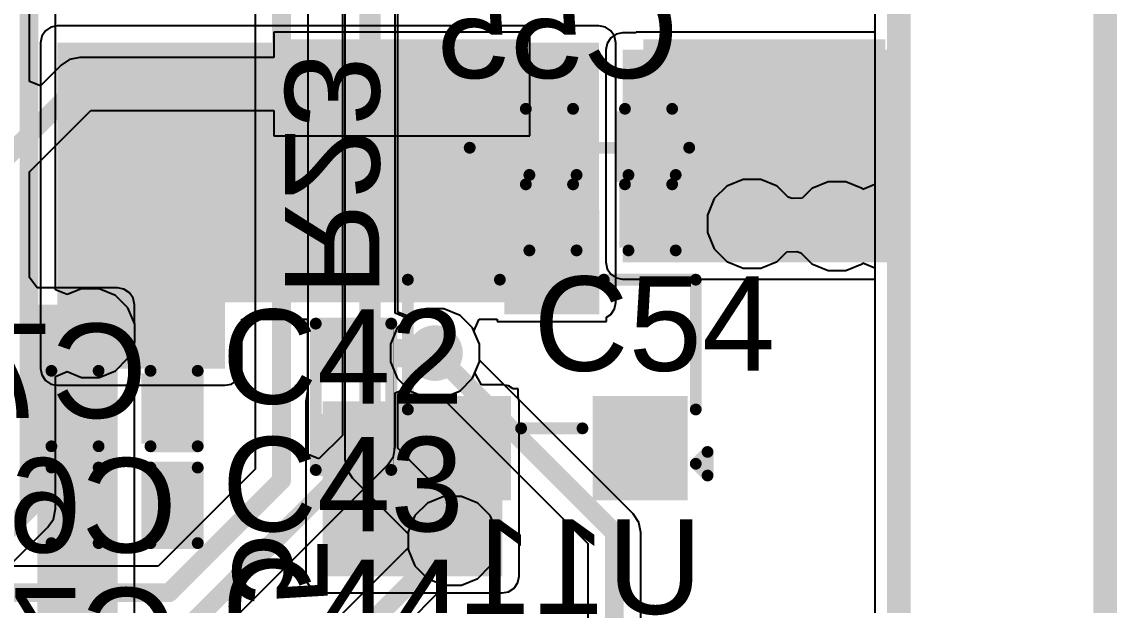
# Model space of a CAD drawing. Header units: inches. Extents: x 0 to 5376, y 0 to 5416.
# Drawn here: x 40.56 to 52.35, y 25.8 to 32.08 of the extents above; entities that cross this region are included whole.
import ezdxf

# ---------------------------------------------------------------- set-up
doc = ezdxf.new("R2010")
doc.units = ezdxf.units.IN
for name, color, linetype in [('Board Outline', 216, 'Continuous'), ('Bottom Layer', 5, 'Continuous'), ('Bottom Overlay', 54, 'Continuous'), ('Bottom Paste', 16, 'Continuous'), ('Bottom Solder', 6, 'Continuous'), ('Dimensions', 6, 'Continuous'), ('Layer 1', 16, 'Continuous'), ('Layer 2', 76, 'Continuous'), ('Top Layer', 1, 'Continuous'), ('Top Overlay', 2, 'Continuous'), ('Top Paste', 8, 'Continuous'), ('Top Solder', 216, 'Continuous'), ('Via Holes', 16, 'Continuous')]:
    doc.layers.add(name, color=color, linetype=linetype)
doc.styles.add('Arial', font='', dxfattribs={"height": 0.2})
doc.styles.get('Arial').set_extended_font_data('Arial')

msp = doc.modelspace()

# ---------------------------------------------------------------- hatches: boundary and pattern name
at = {"layer": 'Bottom Layer'}
for points in [[(40.945, 28.346), (42.748, 28.346), (42.748, 31.852), (40.945, 31.852)], [(46.774, 31.852), (40.945, 31.852), (40.945, 29.058), (46.774, 29.058)], [(46.076, 30.417), (46.076, 31.052), (46.533, 31.052), (46.533, 30.417)], [(47.015, 30.417), (47.015, 31.052), (47.473, 31.052), (47.473, 30.417)], [(46.676, 29.03), (45.856, 29.03), (45.856, 29.95), (46.676, 29.95)], [(44.45, 28.283), (43.815, 28.283), (43.815, 28.74), (44.45, 28.74)], [(45.733, 27.991), (43.802, 27.991), (43.802, 26.111), (45.733, 26.111)], [(45.726, 27.03), (44.906, 27.03), (44.906, 27.95), (45.726, 27.95)], [(47.626, 27.03), (46.806, 27.03), (46.806, 27.95), (47.626, 27.95)], [(44.45, 27.343), (43.815, 27.343), (43.815, 27.801), (44.45, 27.801)]]:
    msp.add_hatch(color=5, dxfattribs=at).paths.add_polyline_path(points)
h = msp.add_hatch(color=5, dxfattribs=at)
edge = h.paths.add_edge_path()
edge.add_arc((48.419, 29.903), 0.3, 0, 360)
h = msp.add_hatch(color=5, dxfattribs=at)
edge = h.paths.add_edge_path()
edge.add_arc((49.334, 29.878), 0.3, 0, 360)
h = msp.add_hatch(color=5, dxfattribs=at)
edge = h.paths.add_edge_path()
edge.add_arc((41.3, 28.727), 0.3, 0, 360)
h = msp.add_hatch(color=5, dxfattribs=at)
edge = h.paths.add_edge_path()
edge.add_arc((45.009, 28.512), 0.3, 0, 360)
h = msp.add_hatch(color=5, dxfattribs=at)
edge = h.paths.add_edge_path()
edge.add_arc((45.199, 26.492), 0.3, 0, 360)
at = {"layer": 'Bottom Paste'}
for points in [[(46.076, 30.417), (46.076, 31.052), (46.533, 31.052), (46.533, 30.417)], [(47.015, 30.417), (47.015, 31.052), (47.473, 31.052), (47.473, 30.417)], [(46.676, 29.03), (45.856, 29.03), (45.856, 29.95), (46.676, 29.95)], [(44.45, 28.283), (43.815, 28.283), (43.815, 28.74), (44.45, 28.74)], [(45.726, 27.03), (44.906, 27.03), (44.906, 27.95), (45.726, 27.95)], [(47.626, 27.03), (46.806, 27.03), (46.806, 27.95), (47.626, 27.95)], [(44.45, 27.343), (43.815, 27.343), (43.815, 27.801), (44.45, 27.801)]]:
    msp.add_hatch(color=16, dxfattribs=at).paths.add_polyline_path(points)
at = {"layer": 'Bottom Solder'}
for points in [[(46.016, 30.357), (46.016, 31.112), (46.593, 31.112), (46.593, 30.357)], [(46.955, 30.357), (46.955, 31.112), (47.533, 31.112), (47.533, 30.357)], [(46.778, 28.928), (45.755, 28.928), (45.755, 30.051), (46.778, 30.051)], [(44.505, 28.228), (43.76, 28.228), (43.76, 28.795), (44.505, 28.795)], [(45.828, 26.928), (44.805, 26.928), (44.805, 28.051), (45.828, 28.051)], [(47.728, 26.928), (46.705, 26.928), (46.705, 28.051), (47.728, 28.051)], [(44.505, 27.288), (43.76, 27.288), (43.76, 27.856), (44.505, 27.856)]]:
    msp.add_hatch(color=6, dxfattribs=at).paths.add_polyline_path(points)
at = {"layer": 'Layer 1'}
h = msp.add_hatch(color=16, dxfattribs=at)
edge = h.paths.add_edge_path()
edge.add_arc((48.419, 29.903), 0.3, 0, 360)
h = msp.add_hatch(color=16, dxfattribs=at)
edge = h.paths.add_edge_path()
edge.add_arc((49.334, 29.878), 0.3, 0, 360)
h = msp.add_hatch(color=16, dxfattribs=at)
edge = h.paths.add_edge_path()
edge.add_arc((41.3, 28.727), 0.3, 0, 360)
h = msp.add_hatch(color=16, dxfattribs=at)
edge = h.paths.add_edge_path()
edge.add_arc((45.009, 28.512), 0.3, 0, 360)
h = msp.add_hatch(color=16, dxfattribs=at)
edge = h.paths.add_edge_path()
edge.add_arc((45.199, 26.492), 0.3, 0, 360)
at = {"layer": 'Layer 2'}
h = msp.add_hatch(color=76, dxfattribs=at)
edge = h.paths.add_edge_path()
edge.add_arc((48.419, 29.903), 0.3, 0, 360)
h = msp.add_hatch(color=76, dxfattribs=at)
edge = h.paths.add_edge_path()
edge.add_arc((49.334, 29.878), 0.3, 0, 360)
h = msp.add_hatch(color=76, dxfattribs=at)
edge = h.paths.add_edge_path()
edge.add_arc((41.3, 28.727), 0.3, 0, 360)
h = msp.add_hatch(color=76, dxfattribs=at)
edge = h.paths.add_edge_path()
edge.add_arc((45.009, 28.512), 0.3, 0, 360)
h = msp.add_hatch(color=76, dxfattribs=at)
edge = h.paths.add_edge_path()
edge.add_arc((45.199, 26.492), 0.3, 0, 360)
at = {"layer": 'Top Layer'}
for points in [[(43.452, 31.027), (43.452, 31.787), (45.852, 31.787), (45.852, 31.027)], [(49.898, 31.776), (47.028, 31.776), (47.028, 29.489), (49.898, 29.489)], [(47.352, 31.027), (47.352, 31.787), (49.752, 31.787), (49.752, 31.027)], [(46.114, 29.706), (46.114, 30.341), (46.571, 30.341), (46.571, 29.706)], [(47.054, 29.706), (47.054, 30.341), (47.511, 30.341), (47.511, 29.706)], [(41.593, 29.032), (40.729, 29.032), (40.729, 19.736), (41.593, 19.736)], [(41.427, 28.233), (41.427, 27.598), (40.97, 27.598), (40.97, 28.233)], [(42.367, 28.233), (42.367, 27.598), (41.91, 27.598), (41.91, 28.233)], [(41.427, 27.191), (41.427, 26.556), (40.97, 26.556), (40.97, 27.191)], [(42.367, 27.191), (42.367, 26.556), (41.91, 26.556), (41.91, 27.191)]]:
    msp.add_hatch(color=1, dxfattribs=at).paths.add_polyline_path(points)
h = msp.add_hatch(color=1, dxfattribs=at)
edge = h.paths.add_edge_path()
edge.add_arc((48.419, 29.903), 0.3, 0, 360)
h = msp.add_hatch(color=1, dxfattribs=at)
edge = h.paths.add_edge_path()
edge.add_arc((49.334, 29.878), 0.3, 0, 360)
h = msp.add_hatch(color=1, dxfattribs=at)
edge = h.paths.add_edge_path()
edge.add_arc((41.3, 28.727), 0.3, 0, 360)
h = msp.add_hatch(color=1, dxfattribs=at)
edge = h.paths.add_edge_path()
edge.add_arc((45.009, 28.512), 0.3, 0, 360)
h = msp.add_hatch(color=1, dxfattribs=at)
edge = h.paths.add_edge_path()
edge.add_arc((45.199, 26.492), 0.3, 0, 360)
at = {"layer": 'Top Paste'}
for points in [[(43.452, 31.027), (43.452, 31.787), (45.852, 31.787), (45.852, 31.027)], [(47.352, 31.027), (47.352, 31.787), (49.752, 31.787), (49.752, 31.027)], [(46.114, 29.706), (46.114, 30.341), (46.571, 30.341), (46.571, 29.706)], [(47.054, 29.706), (47.054, 30.341), (47.511, 30.341), (47.511, 29.706)], [(41.427, 28.233), (41.427, 27.598), (40.97, 27.598), (40.97, 28.233)], [(42.367, 28.233), (42.367, 27.598), (41.91, 27.598), (41.91, 28.233)], [(41.427, 27.191), (41.427, 26.556), (40.97, 26.556), (40.97, 27.191)], [(42.367, 27.191), (42.367, 26.556), (41.91, 26.556), (41.91, 27.191)]]:
    msp.add_hatch(color=8, dxfattribs=at).paths.add_polyline_path(points)
at = {"layer": 'Top Solder'}
for points in [[(43.351, 30.926), (43.351, 31.889), (45.954, 31.889), (45.954, 30.926)], [(47.251, 30.926), (47.251, 31.889), (49.854, 31.889), (49.854, 30.926)], [(46.054, 29.646), (46.054, 30.401), (46.631, 30.401), (46.631, 29.646)], [(46.994, 29.646), (46.994, 30.401), (47.571, 30.401), (47.571, 29.646)], [(41.487, 28.293), (41.487, 27.538), (40.91, 27.538), (40.91, 28.293)], [(42.427, 28.293), (42.427, 27.538), (41.85, 27.538), (41.85, 28.293)], [(41.487, 27.251), (41.487, 26.496), (40.91, 26.496), (40.91, 27.251)], [(42.427, 27.251), (42.427, 26.496), (41.85, 26.496), (41.85, 27.251)]]:
    msp.add_hatch(color=216, dxfattribs=at).paths.add_polyline_path(points)
at = {"layer": 'Via Holes'}
h = msp.add_hatch(color=7, dxfattribs=at)
edge = h.paths.add_edge_path()
edge.add_arc((48.419, 29.903), 0.15, 0, 360)
h = msp.add_hatch(color=7, dxfattribs=at)
edge = h.paths.add_edge_path()
edge.add_arc((49.334, 29.878), 0.15, 0, 360)
h = msp.add_hatch(color=7, dxfattribs=at)
edge = h.paths.add_edge_path()
edge.add_arc((41.3, 28.727), 0.15, 0, 360)
h = msp.add_hatch(color=7, dxfattribs=at)
edge = h.paths.add_edge_path()
edge.add_arc((45.009, 28.512), 0.15, 0, 360)
h = msp.add_hatch(color=7, dxfattribs=at)
edge = h.paths.add_edge_path()
edge.add_arc((45.199, 26.492), 0.15, 0, 360)

# ---------------------------------------------------------------- linework, layer by layer
at = {"layer": 'Board Outline', "const_width": 0.254}
msp.add_lwpolyline([(50, 0), (50, 125)], dxfattribs=at)
at = {"layer": 'Bottom Layer'}
for p, q in [((49.741, 51.178), (49.741, 30.326)), ((40.817, 31.98), (40.777, 31.921)), ((40.875, 32.019), (40.817, 31.98)), ((40.945, 32.033), (40.875, 32.019)), ((46.774, 32.033), (40.945, 32.033)), ((46.844, 32.019), (46.774, 32.033)), ((46.902, 31.98), (46.844, 32.019)), ((46.942, 31.921), (46.902, 31.98)), ((40.777, 31.921), (40.764, 31.852)), ((40.764, 31.852), (40.764, 29.058)), ((46.955, 31.852), (46.942, 31.921)), ((46.955, 29.058), (46.955, 31.852)), ((48.149, 30.308), (48.014, 30.174)), ((48.324, 30.381), (48.149, 30.308)), ((48.515, 30.381), (48.324, 30.381)), ((48.69, 30.308), (48.515, 30.381)), ((48.809, 30.19), (48.69, 30.308)), ((49.239, 30.356), (49.063, 30.283)), ((49.429, 30.356), (49.239, 30.356)), ((49.605, 30.283), (49.429, 30.356)), ((49.741, 30.326), (49.614, 30.273)), ((48.014, 30.174), (47.942, 29.998)), ((48.852, 30.175), (48.809, 30.19)), ((48.96, 30.179), (48.852, 30.175)), ((49.063, 30.283), (48.96, 30.179)), ((49.614, 30.273), (49.605, 30.283)), ((47.942, 29.998), (47.942, 29.808)), ((47.942, 29.808), (48.014, 29.633)), ((48.014, 29.633), (48.149, 29.498)), ((48.69, 29.498), (48.794, 29.602)), ((48.794, 29.602), (48.902, 29.606)), ((48.902, 29.606), (48.945, 29.591)), ((48.945, 29.591), (49.063, 29.473)), ((48.149, 29.498), (48.324, 29.425)), ((48.515, 29.425), (48.69, 29.498)), ((49.063, 29.473), (49.239, 29.4)), ((49.429, 29.4), (49.605, 29.473)), ((49.605, 29.473), (49.614, 29.482)), ((49.614, 29.482), (49.741, 29.43)), ((48.324, 29.425), (48.515, 29.425)), ((49.239, 29.4), (49.429, 29.4)), ((49.741, 29.43), (49.741, 25.276)), ((40.764, 29.058), (40.764, 28.346)), ((46.942, 28.988), (46.955, 29.058)), ((42.929, 28.346), (42.929, 28.876)), ((42.929, 28.876), (43.637, 28.876)), ((43.637, 28.876), (43.637, 28.105)), ((45.428, 28.749), (45.486, 28.876)), ((45.486, 28.876), (45.678, 28.876)), ((45.678, 28.876), (45.678, 28.852)), ((46.854, 28.897), (46.902, 28.929)), ((46.854, 28.852), (46.854, 28.897)), ((46.902, 28.929), (46.942, 28.988)), ((45.678, 28.852), (46.854, 28.852)), ((45.487, 28.607), (45.428, 28.749)), ((45.487, 28.417), (45.487, 28.607)), ((45.438, 28.299), (45.487, 28.417)), ((40.764, 28.346), (40.777, 28.277)), ((42.916, 28.277), (42.929, 28.346)), ((45.511, 28.172), (45.438, 28.299)), ((40.777, 28.277), (40.817, 28.218)), ((40.817, 28.218), (40.875, 28.179)), ((40.875, 28.179), (40.945, 28.165)), ((42.748, 28.165), (42.818, 28.179)), ((42.818, 28.179), (42.876, 28.218)), ((42.876, 28.218), (42.916, 28.277)), ((45.733, 28.172), (45.511, 28.172)), ((45.802, 28.158), (45.733, 28.172)), ((40.945, 28.165), (42.748, 28.165)), ((43.637, 28.105), (43.621, 27.991)), ((43.637, 28.105), (43.637, 28.105)), ((45.849, 28.127), (45.802, 28.158)), ((45.904, 28.127), (45.849, 28.127)), ((45.904, 28.042), (45.904, 28.127)), ((43.621, 27.991), (43.621, 26.111)), ((45.914, 27.991), (45.904, 28.042)), ((45.914, 26.111), (45.914, 27.991)), ((43.621, 26.111), (43.635, 26.042)), ((45.9, 26.042), (45.914, 26.111)), ((43.635, 26.042), (43.674, 25.983)), ((43.674, 25.983), (43.733, 25.944)), ((43.733, 25.944), (43.802, 25.93)), ((43.802, 25.93), (45.733, 25.93)), ((45.733, 25.93), (45.802, 25.944)), ((45.802, 25.944), (45.861, 25.983)), ((45.861, 25.983), (45.9, 26.042))]:
    msp.add_line(p, q, dxfattribs=at)
for points, const_width in [([(46.215, 29.566), (46.266, 29.515)], 0.152), ([(44.133, 28.512), (45.009, 28.512)], 0.305)]:
    msp.add_lwpolyline(points, dxfattribs=dict(at, const_width=const_width))
for points, const_width in [([(46.177, 29.566, 1), (46.253, 29.566, 1)], 0.0762), ([(46.228, 29.515, 1), (46.304, 29.515, 1)], 0.0762), ([(44.056, 28.512, 1), (44.209, 28.512, 1)], 0.152), ([(44.933, 28.512, 1), (45.085, 28.512, 1)], 0.152)]:
    msp.add_lwpolyline(points, format="xyb", close=True, dxfattribs=dict(at, const_width=const_width))
at = {"layer": 'Bottom Overlay'}
for points, const_width in [([(45.987, 30.328), (45.987, 31.141)], 0.127), ([(45.987, 31.141), (46.495, 31.141)], 0.127), ([(47.054, 31.141), (47.562, 31.141)], 0.127), ([(47.562, 30.328), (47.562, 31.141)], 0.127), ([(45.987, 30.328), (46.495, 30.328)], 0.127), ([(47.054, 30.328), (47.562, 30.328)], 0.127), ([(44.717, 27.905), (44.717, 29.302)], 0.127), ([(44.717, 29.302), (45.707, 29.302)], 0.127), ([(46.825, 29.302), (47.816, 29.302)], 0.127), ([(47.816, 27.905), (47.816, 29.302)], 0.127), ([(43.726, 27.254), (43.726, 28.829)], 0.127), ([(43.726, 28.829), (44.539, 28.829)], 0.127), ([(44.539, 27.254), (44.539, 28.829)], 0.127), ([(44.564, 27.229), (44.564, 28.855)], 0.00323), ([(45.936, 27.702), (46.596, 27.702)], 0.127), ([(47.816, 27.321), (47.943, 27.448)], 0.127), ([(47.943, 27.194), (47.943, 27.448)], 0.127), ([(47.816, 27.321), (47.943, 27.194)], 0.127), ([(43.726, 27.254), (44.539, 27.254)], 0.127)]:
    msp.add_lwpolyline(points, dxfattribs=dict(at, const_width=const_width))
for points, const_width in [([(45.955, 31.141, 1), (46.019, 31.141, 1)], 0.0635), ([(45.955, 31.141, 1), (46.019, 31.141, 1)], 0.0635), ([(46.463, 31.141, 1), (46.527, 31.141, 1)], 0.0635), ([(47.022, 31.141, 1), (47.085, 31.141, 1)], 0.0635), ([(47.53, 31.141, 1), (47.593, 31.141, 1)], 0.0635), ([(47.53, 31.141, 1), (47.593, 31.141, 1)], 0.0635), ([(45.955, 30.328, 1), (46.019, 30.328, 1)], 0.0635), ([(45.955, 30.328, 1), (46.019, 30.328, 1)], 0.0635), ([(46.463, 30.328, 1), (46.527, 30.328, 1)], 0.0635), ([(47.022, 30.328, 1), (47.085, 30.328, 1)], 0.0635), ([(47.53, 30.328, 1), (47.593, 30.328, 1)], 0.0635), ([(47.53, 30.328, 1), (47.593, 30.328, 1)], 0.0635), ([(44.685, 29.302, 1), (44.749, 29.302, 1)], 0.0635), ([(44.685, 29.302, 1), (44.749, 29.302, 1)], 0.0635), ([(45.676, 29.302, 1), (45.739, 29.302, 1)], 0.0635), ([(46.793, 29.302, 1), (46.857, 29.302, 1)], 0.0635), ([(47.784, 29.302, 1), (47.847, 29.302, 1)], 0.0635), ([(47.784, 29.302, 1), (47.847, 29.302, 1)], 0.0635), ([(43.694, 28.829, 1), (43.758, 28.829, 1)], 0.0635), ([(43.694, 28.829, 1), (43.758, 28.829, 1)], 0.0635), ([(44.507, 28.829, 1), (44.571, 28.829, 1)], 0.0635), ([(44.507, 28.829, 1), (44.571, 28.829, 1)], 0.0635), ([(44.564, 28.855, 1), (44.565, 28.855, 1)], 0.00161), ([(44.685, 27.905, 1), (44.749, 27.905, 1)], 0.0635), ([(47.784, 27.905, 1), (47.847, 27.905, 1)], 0.0635), ([(45.904, 27.702, 1), (45.968, 27.702, 1)], 0.0635), ([(46.565, 27.702, 1), (46.628, 27.702, 1)], 0.0635), ([(47.911, 27.448, 1), (47.974, 27.448, 1)], 0.0635), ([(47.911, 27.448, 1), (47.974, 27.448, 1)], 0.0635), ([(47.784, 27.321, 1), (47.847, 27.321, 1)], 0.0635), ([(47.784, 27.321, 1), (47.847, 27.321, 1)], 0.0635), ([(43.694, 27.254, 1), (43.758, 27.254, 1)], 0.0635), ([(43.694, 27.254, 1), (43.758, 27.254, 1)], 0.0635), ([(44.507, 27.254, 1), (44.571, 27.254, 1)], 0.0635), ([(44.507, 27.254, 1), (44.571, 27.254, 1)], 0.0635), ([(44.564, 27.229, 1), (44.565, 27.229, 1)], 0.00161), ([(47.911, 27.194, 1), (47.974, 27.194, 1)], 0.0635), ([(47.911, 27.194, 1), (47.974, 27.194, 1)], 0.0635)]:
    msp.add_lwpolyline(points, format="xyb", close=True, dxfattribs=dict(at, const_width=const_width))
at = {"layer": 'Dimensions', "const_width": 0.254}
msp.add_lwpolyline([(52.222, 0), (52.222, 54.197)], dxfattribs=at)
at = {"layer": 'Layer 1'}
for p, q in [((49.741, 118.135), (49.741, 30.326)), ((44.608, 28.952), (44.608, 36.449)), ((44.038, 36.331), (44.038, 27.369)), ((40.925, 29.194), (40.925, 32.623)), ((48.149, 30.308), (48.014, 30.174)), ((48.324, 30.381), (48.149, 30.308)), ((48.515, 30.381), (48.324, 30.381)), ((48.69, 30.308), (48.515, 30.381)), ((48.809, 30.19), (48.69, 30.308)), ((49.239, 30.356), (49.063, 30.283)), ((49.429, 30.356), (49.239, 30.356)), ((49.605, 30.283), (49.429, 30.356)), ((49.741, 30.326), (49.614, 30.273)), ((48.014, 30.174), (47.942, 29.998)), ((48.852, 30.175), (48.809, 30.19)), ((48.96, 30.179), (48.852, 30.175)), ((49.063, 30.283), (48.96, 30.179)), ((49.614, 30.273), (49.605, 30.283)), ((47.942, 29.998), (47.942, 29.808)), ((47.942, 29.808), (48.014, 29.633)), ((48.014, 29.633), (48.149, 29.498)), ((48.69, 29.498), (48.794, 29.602)), ((48.794, 29.602), (48.902, 29.606)), ((48.902, 29.606), (48.945, 29.591)), ((48.945, 29.591), (49.063, 29.473)), ((48.149, 29.498), (48.324, 29.425)), ((48.515, 29.425), (48.69, 29.498)), ((49.063, 29.473), (49.239, 29.4)), ((49.429, 29.4), (49.605, 29.473)), ((49.605, 29.473), (49.614, 29.482)), ((49.614, 29.482), (49.741, 29.43)), ((48.324, 29.425), (48.515, 29.425)), ((49.239, 29.4), (49.429, 29.4)), ((49.741, 29.43), (49.741, 24.989)), ((41.052, 29.142), (40.925, 29.194)), ((41.205, 29.205), (41.052, 29.142)), ((41.395, 29.205), (41.205, 29.205)), ((41.571, 29.132), (41.395, 29.205)), ((41.705, 28.998), (41.571, 29.132)), ((41.778, 28.822), (41.705, 28.998)), ((44.725, 28.904), (44.608, 28.952)), ((44.738, 28.917), (44.725, 28.904)), ((44.914, 28.99), (44.738, 28.917)), ((45.104, 28.99), (44.914, 28.99)), ((45.28, 28.917), (45.104, 28.99)), ((45.414, 28.782), (45.28, 28.917)), ((41.778, 28.632), (41.778, 28.822)), ((45.487, 28.607), (45.414, 28.782)), ((41.705, 28.457), (41.778, 28.632)), ((45.487, 28.437), (45.487, 28.607)), ((41.571, 28.322), (41.705, 28.457)), ((47.141, 26.783), (45.487, 28.437)), ((40.925, 28.261), (41.052, 28.313)), ((41.052, 28.313), (41.205, 28.25)), ((41.395, 28.25), (41.571, 28.322)), ((40.925, 26.835), (40.925, 28.261)), ((41.205, 28.25), (41.395, 28.25)), ((44.608, 28.071), (44.725, 28.12)), ((44.608, 27.487), (44.608, 28.071)), ((44.725, 28.12), (44.738, 28.107)), ((44.738, 28.107), (44.914, 28.034)), ((44.914, 28.034), (45.084, 28.034)), ((45.084, 28.034), (46.654, 26.463)), ((45.124, 26.97), (44.608, 27.487)), ((44.038, 27.369), (44.038, 27.369)), ((44.038, 27.369), (44.06, 27.26)), ((44.06, 27.26), (44.122, 27.167)), ((44.122, 27.167), (44.722, 26.567)), ((45.294, 26.97), (45.124, 26.97)), ((45.47, 26.897), (45.294, 26.97)), ((45.604, 26.763), (45.47, 26.897)), ((40.903, 26.726), (40.925, 26.835)), ((40.925, 26.835), (40.925, 26.835)), ((45.677, 26.587), (45.604, 26.763)), ((47.202, 26.69), (47.141, 26.783)), ((47.141, 26.783), (47.141, 26.783)), ((40.841, 26.634), (40.903, 26.726)), ((47.224, 26.581), (47.202, 26.69)), ((40.403, 26.196), (40.841, 26.634)), ((40.841, 26.634), (40.841, 26.634)), ((44.722, 26.567), (44.722, 26.417)), ((45.677, 26.397), (45.677, 26.587)), ((47.224, 22.006), (47.224, 26.581)), ((47.224, 26.581), (47.224, 26.581)), ((44.722, 26.417), (43.862, 25.558)), ((46.654, 26.463), (46.654, 22.006)), ((45.604, 26.222), (45.677, 26.397)), ((45.47, 26.087), (45.604, 26.222)), ((45.294, 26.015), (45.47, 26.087)), ((44.182, 25.072), (45.124, 26.015)), ((45.124, 26.015), (45.294, 26.015))]:
    msp.add_line(p, q, dxfattribs=at)
at = {"layer": 'Layer 1', "const_width": 0.203}
for points in [[(44.323, 27.369), (44.323, 36.449)], [(40.64, 26.835), (40.64, 32.741)], [(45.009, 28.512), (46.939, 26.581)], [(44.323, 27.369), (45.199, 26.492)], [(40.202, 26.397), (40.64, 26.835)], [(46.939, 21.615), (46.939, 26.581)], [(43.98, 25.273), (45.199, 26.492)]]:
    msp.add_lwpolyline(points, dxfattribs=at)
at = {"layer": 'Layer 1', "const_width": 0.102}
for points in [[(44.958, 28.512, 1), (45.06, 28.512, 1)], [(44.272, 27.369, 1), (44.374, 27.369, 1)], [(44.272, 27.369, 1), (44.374, 27.369, 1)], [(40.589, 26.835, 1), (40.691, 26.835, 1)], [(40.589, 26.835, 1), (40.691, 26.835, 1)], [(46.888, 26.581, 1), (46.99, 26.581, 1)], [(46.888, 26.581, 1), (46.99, 26.581, 1)], [(45.149, 26.492, 1), (45.25, 26.492, 1)], [(45.149, 26.492, 1), (45.25, 26.492, 1)]]:
    msp.add_lwpolyline(points, format="xyb", close=True, dxfattribs=at)
at = {"layer": 'Layer 2'}
for p, q in [((49.741, 117.627), (49.741, 24.989)), ((43.643, 27.422), (43.643, 42.193)), ((44.013, 40.711), (44.013, 27.626)), ((44.582, 28.941), (44.582, 40.593)), ((43.073, 32.568), (43.073, 27.261)), ((44.709, 28.888), (44.582, 28.941)), ((44.738, 28.917), (44.709, 28.888)), ((44.914, 28.99), (44.738, 28.917)), ((45.104, 28.99), (44.914, 28.99)), ((45.28, 28.917), (45.104, 28.99)), ((45.414, 28.782), (45.28, 28.917)), ((45.487, 28.607), (45.414, 28.782)), ((45.487, 28.417), (45.487, 28.607)), ((45.414, 28.241), (45.487, 28.417)), ((45.28, 28.107), (45.414, 28.241)), ((44.582, 28.083), (44.709, 28.135)), ((44.582, 27.508), (44.582, 28.083)), ((44.709, 28.135), (44.738, 28.107)), ((44.738, 28.107), (44.914, 28.034)), ((45.104, 28.034), (45.28, 28.107)), ((44.914, 28.034), (45.104, 28.034)), ((44.013, 27.626), (43.76, 27.373)), ((44.561, 27.399), (44.582, 27.508)), ((44.582, 27.508), (44.582, 27.508)), ((43.76, 27.373), (43.643, 27.422)), ((44.499, 27.307), (44.561, 27.399)), ((43.073, 27.261), (42.03, 26.218)), ((42.518, 25.326), (44.499, 27.307)), ((44.499, 27.307), (44.499, 27.307)), ((44.929, 26.897), (44.794, 26.763)), ((45.104, 26.97), (44.929, 26.897)), ((45.294, 26.97), (45.104, 26.97)), ((45.47, 26.897), (45.294, 26.97)), ((45.604, 26.763), (45.47, 26.897)), ((44.794, 26.763), (44.722, 26.587)), ((45.677, 26.587), (45.604, 26.763)), ((44.722, 26.587), (44.722, 26.397)), ((45.677, 26.397), (45.677, 26.587)), ((44.722, 26.397), (44.794, 26.222)), ((45.604, 26.222), (45.677, 26.397)), ((42.03, 26.218), (39.555, 26.218)), ((44.794, 26.222), (44.929, 26.087)), ((45.47, 26.087), (45.604, 26.222)), ((44.929, 26.087), (45.104, 26.015)), ((45.294, 26.015), (45.47, 26.087)), ((45.104, 26.015), (45.294, 26.015))]:
    msp.add_line(p, q, dxfattribs=at)
at = {"layer": 'Layer 2', "const_width": 0.203}
for points in [[(43.358, 27.143), (43.358, 42.311)], [(44.298, 27.508), (44.298, 40.711)], [(42.316, 25.527), (44.298, 27.508)], [(42.148, 25.934), (43.358, 27.143)], [(38.023, 25.934), (42.148, 25.934)]]:
    msp.add_lwpolyline(points, dxfattribs=at)
at = {"layer": 'Layer 2', "const_width": 0.102}
for points in [[(44.247, 27.508, 1), (44.348, 27.508, 1)], [(44.247, 27.508, 1), (44.348, 27.508, 1)], [(43.307, 27.143, 1), (43.409, 27.143, 1)], [(43.307, 27.143, 1), (43.409, 27.143, 1)], [(42.097, 25.934, 1), (42.199, 25.934, 1)], [(42.097, 25.934, 1), (42.199, 25.934, 1)]]:
    msp.add_lwpolyline(points, format="xyb", close=True, dxfattribs=at)
at = {"layer": 'Top Layer'}
for p, q in [((49.741, 34.66), (49.741, 31.965)), ((40.645, 31.435), (40.645, 34.159)), ((46.03, 31.965), (43.274, 31.965)), ((43.274, 31.965), (43.274, 31.692)), ((46.03, 30.85), (46.03, 31.965)), ((46.959, 31.943), (46.9, 31.904)), ((47.028, 31.957), (46.959, 31.943)), ((47.174, 31.957), (47.028, 31.957)), ((49.741, 31.965), (47.174, 31.965)), ((47.174, 31.965), (47.174, 31.957)), ((46.861, 31.845), (46.847, 31.776)), ((46.9, 31.904), (46.861, 31.845)), ((46.847, 31.776), (46.847, 29.489)), ((40.985, 31.609), (40.763, 31.387)), ((41.077, 31.67), (40.985, 31.609)), ((40.985, 31.609), (40.985, 31.609)), ((41.186, 31.692), (41.077, 31.67)), ((43.274, 31.692), (41.186, 31.692)), ((41.186, 31.692), (41.186, 31.692)), ((40.763, 31.387), (40.645, 31.435)), ((40.645, 30.464), (41.304, 31.122)), ((41.304, 31.122), (43.274, 31.122)), ((43.274, 31.122), (43.274, 30.85)), ((43.274, 30.85), (46.03, 30.85)), ((40.645, 29.326), (40.645, 30.464)), ((46.847, 29.489), (46.861, 29.42)), ((46.861, 29.42), (46.9, 29.361)), ((46.9, 29.361), (46.959, 29.322)), ((40.729, 29.213), (40.645, 29.326)), ((46.959, 29.322), (47.028, 29.308)), ((47.028, 29.308), (49.741, 29.308)), ((49.741, 29.308), (49.741, 25.099)), ((41.593, 29.213), (40.729, 29.213)), ((41.662, 29.2), (41.593, 29.213)), ((41.721, 29.16), (41.662, 29.2)), ((41.76, 29.102), (41.721, 29.16)), ((41.774, 29.032), (41.76, 29.102)), ((41.774, 28.833), (41.774, 29.032)), ((44.738, 28.917), (44.604, 28.782)), ((44.914, 28.99), (44.738, 28.917)), ((45.104, 28.99), (44.914, 28.99)), ((45.28, 28.917), (45.104, 28.99)), ((45.414, 28.782), (45.28, 28.917)), ((41.778, 28.822), (41.774, 28.833)), ((41.778, 28.632), (41.778, 28.822)), ((44.604, 28.782), (44.531, 28.607)), ((45.487, 28.607), (45.414, 28.782)), ((41.774, 28.622), (41.778, 28.632)), ((41.774, 19.736), (41.774, 28.622)), ((44.531, 28.607), (44.531, 28.417)), ((45.487, 28.417), (45.487, 28.607)), ((44.531, 28.417), (44.604, 28.241)), ((45.414, 28.241), (45.487, 28.417)), ((44.604, 28.241), (44.738, 28.107)), ((45.28, 28.107), (45.414, 28.241)), ((44.738, 28.107), (44.914, 28.034)), ((45.104, 28.034), (45.28, 28.107)), ((44.914, 28.034), (45.104, 28.034)), ((44.929, 26.897), (44.794, 26.763)), ((45.104, 26.97), (44.929, 26.897)), ((45.294, 26.97), (45.104, 26.97)), ((45.47, 26.897), (45.294, 26.97)), ((45.604, 26.763), (45.47, 26.897)), ((44.794, 26.763), (44.722, 26.587)), ((45.677, 26.587), (45.604, 26.763)), ((44.722, 26.587), (44.722, 26.397)), ((45.677, 26.397), (45.677, 26.587)), ((44.722, 26.397), (44.794, 26.222)), ((45.604, 26.222), (45.677, 26.397)), ((44.794, 26.222), (44.929, 26.087)), ((45.47, 26.087), (45.604, 26.222)), ((44.929, 26.087), (45.104, 26.015)), ((45.294, 26.015), (45.47, 26.087)), ((45.104, 26.015), (45.294, 26.015))]:
    msp.add_line(p, q, dxfattribs=at)
for points, const_width in [([(40.361, 30.582), (41.186, 31.407)], 0.203), ([(41.186, 31.407), (44.652, 31.407)], 0.203), ([(41.173, 28.727), (41.3, 28.727)], 0.305)]:
    msp.add_lwpolyline(points, dxfattribs=dict(at, const_width=const_width))
for points, const_width in [([(41.136, 31.407, 1), (41.237, 31.407, 1)], 0.102), ([(41.136, 31.407, 1), (41.237, 31.407, 1)], 0.102), ([(44.601, 31.407, 1), (44.703, 31.407, 1)], 0.102), ([(41.097, 28.727, 1), (41.25, 28.727, 1)], 0.152), ([(41.224, 28.727, 1), (41.377, 28.727, 1)], 0.152)]:
    msp.add_lwpolyline(points, format="xyb", close=True, dxfattribs=dict(at, const_width=const_width))
at = {"layer": 'Top Overlay'}
for points, const_width in [([(48.685, 30.645, 1), (48.431, 30.645, 1)], 0.254), ([(45.351, 30.722, 1), (45.415, 30.722, 1)], 0.0635), ([(47.713, 30.722, 1), (47.777, 30.722, 1)], 0.0635), ([(48.368, 30.645, 1), (48.495, 30.645, 1)], 0.127), ([(48.622, 30.645, 1), (48.749, 30.645, 1)], 0.127), ([(45.993, 30.429, 1), (46.057, 30.429, 1)], 0.0635), ([(45.993, 30.429, 1), (46.057, 30.429, 1)], 0.0635), ([(46.501, 30.429, 1), (46.565, 30.429, 1)], 0.0635), ([(47.06, 30.429, 1), (47.123, 30.429, 1)], 0.0635), ([(47.568, 30.429, 1), (47.631, 30.429, 1)], 0.0635), ([(47.568, 30.429, 1), (47.631, 30.429, 1)], 0.0635), ([(45.993, 29.617, 1), (46.057, 29.617, 1)], 0.0635), ([(45.993, 29.617, 1), (46.057, 29.617, 1)], 0.0635), ([(46.501, 29.617, 1), (46.565, 29.617, 1)], 0.0635), ([(47.06, 29.617, 1), (47.123, 29.617, 1)], 0.0635), ([(47.568, 29.617, 1), (47.631, 29.617, 1)], 0.0635), ([(47.568, 29.617, 1), (47.631, 29.617, 1)], 0.0635), ([(40.85, 28.321, 1), (40.913, 28.321, 1)], 0.0635), ([(40.85, 28.321, 1), (40.913, 28.321, 1)], 0.0635), ([(41.358, 28.321, 1), (41.421, 28.321, 1)], 0.0635), ([(41.916, 28.321, 1), (41.98, 28.321, 1)], 0.0635), ([(42.424, 28.321, 1), (42.488, 28.321, 1)], 0.0635), ([(42.424, 28.321, 1), (42.488, 28.321, 1)], 0.0635), ([(40.85, 27.509, 1), (40.913, 27.509, 1)], 0.0635), ([(40.85, 27.509, 1), (40.913, 27.509, 1)], 0.0635), ([(41.358, 27.509, 1), (41.421, 27.509, 1)], 0.0635), ([(41.916, 27.509, 1), (41.98, 27.509, 1)], 0.0635), ([(42.424, 27.509, 1), (42.488, 27.509, 1)], 0.0635), ([(42.424, 27.509, 1), (42.488, 27.509, 1)], 0.0635), ([(40.85, 27.28, 1), (40.913, 27.28, 1)], 0.0635), ([(40.85, 27.28, 1), (40.913, 27.28, 1)], 0.0635), ([(41.358, 27.28, 1), (41.421, 27.28, 1)], 0.0635), ([(41.916, 27.28, 1), (41.98, 27.28, 1)], 0.0635), ([(42.424, 27.28, 1), (42.488, 27.28, 1)], 0.0635), ([(42.424, 27.28, 1), (42.488, 27.28, 1)], 0.0635), ([(40.85, 26.467, 1), (40.913, 26.467, 1)], 0.0635), ([(40.85, 26.467, 1), (40.913, 26.467, 1)], 0.0635), ([(41.358, 26.467, 1), (41.421, 26.467, 1)], 0.0635), ([(41.916, 26.467, 1), (41.98, 26.467, 1)], 0.0635), ([(42.424, 26.467, 1), (42.488, 26.467, 1)], 0.0635), ([(42.424, 26.467, 1), (42.488, 26.467, 1)], 0.0635)]:
    msp.add_lwpolyline(points, format="xyb", close=True, dxfattribs=dict(at, const_width=const_width))
at = {"layer": 'Top Overlay', "const_width": 0.127}
for points in [[(45.383, 30.722), (47.745, 30.722)], [(46.025, 30.429), (46.533, 30.429)], [(46.025, 29.617), (46.025, 30.429)], [(47.092, 30.429), (47.6, 30.429)], [(47.6, 29.617), (47.6, 30.429)], [(46.025, 29.617), (46.533, 29.617)], [(47.092, 29.617), (47.6, 29.617)], [(40.881, 27.509), (40.881, 28.321)], [(40.881, 28.321), (41.389, 28.321)], [(41.948, 28.321), (42.456, 28.321)], [(42.456, 27.509), (42.456, 28.321)], [(40.881, 27.509), (41.389, 27.509)], [(41.948, 27.509), (42.456, 27.509)], [(40.881, 26.467), (40.881, 27.28)], [(40.881, 27.28), (41.389, 27.28)], [(41.948, 27.28), (42.456, 27.28)], [(42.456, 26.467), (42.456, 27.28)], [(40.881, 26.467), (41.389, 26.467)], [(41.948, 26.467), (42.456, 26.467)]]:
    msp.add_lwpolyline(points, dxfattribs=at)

# ---------------------------------------------------------------- texts
at = {"layer": 'Bottom Overlay', "style": 'Arial', "text_generation_flag": 2}
for s, p in [('C55', (47.633, 31.471)), ('C71', (41.914, 27.813)), ('C67', (42.236, 26.366)), ('U11', (47.887, 25.705)), ('C79', (42.236, 24.969))]:
    msp.add_text(s, height=1.016, dxfattribs=at).set_placement(p)
for s, p in [('R23', (43.396, 29.126)), ('C75', (42.837, 23.97))]:
    msp.add_text(s, height=1.016, rotation=270, dxfattribs=at).set_placement(p)
at = {"layer": 'Top Overlay', "style": 'Arial'}
for s, p in [('C54', (46.068, 28.321)), ('C42', (42.715, 27.966)), ('C43', (42.715, 26.594)), ('C44', (42.715, 25.273))]:
    msp.add_text(s, height=1.016, dxfattribs=at).set_placement(p)

doc.saveas('drawing.dxf')
